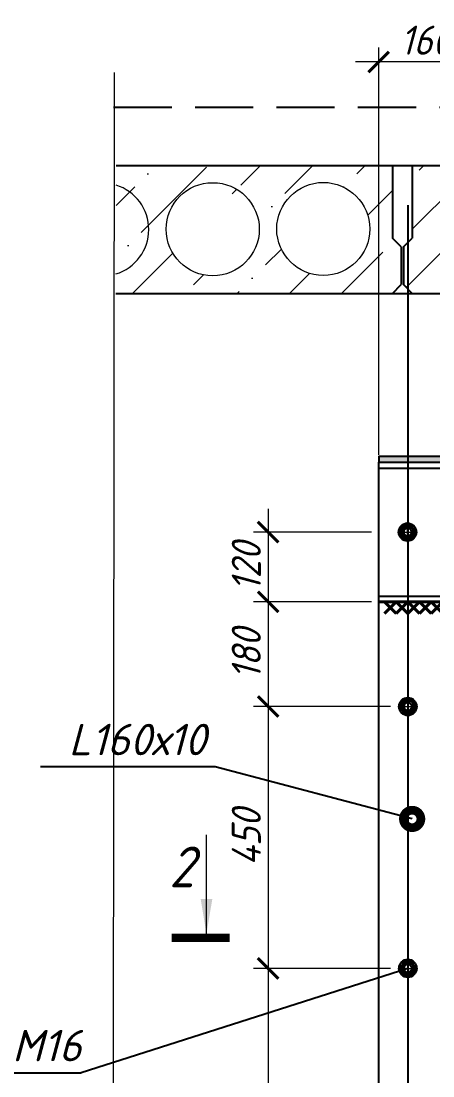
# Model space of a CAD drawing. Header units: millimetres. Extents: x 749182 to 2267578, y 70462 to 311449.
# Drawn here: x 2153281 to 2153989, y 189550 to 191363 of the extents above; entities that cross this region are included whole.
import ezdxf
from ezdxf.enums import TextEntityAlignment as Align

# ---------------------------------------------------------------- set-up
doc = ezdxf.new("R2010")
doc.units = ezdxf.units.MM
doc.linetypes.add('ГОСТ 2.303 4', pattern=[7, 5, -2, 0])
doc.linetypes.add('осеваяX2', pattern=[4, 2.5, -0.5, 0.5, -0.5])
doc.layers.get('Defpoints').update_dxf_attribs({"color": 255})
for name, color, linetype, lineweight in [('1Стены', 252, 'Continuous', 25), ('монолит', 176, 'Continuous', 50), ('Оси', 165, 'осеваяX2', 13), ('Размер', 7, 'Continuous', 13), ('размеры', 7, 'Continuous', 9), ('Стены', 184, 'Continuous', 40), ('штрих', 8, 'Continuous', 5), ('штриховка кирпич', 42, 'Continuous', 5)]:
    doc.layers.add(name, color=color, linetype=linetype, lineweight=lineweight)
doc.layers.add('CS_UNPLOTTED', color=254, linetype='Continuous', plot=False)
for name, color, linetype in [('VPORTS', 7, 'Continuous'), ('металл', 124, 'Continuous'), ('Текст', 7, 'Continuous'), ('Штриховка', 252, 'Continuous')]:
    doc.layers.add(name, color=color, linetype=linetype)
doc.styles.add('GOST 2.304_new', font='isocpeur.ttf', dxfattribs={"width": 0.9, "oblique": 15})
doc.styles.add('М2', font='isocpeui.ttf')
doc.dimstyles.new('SPDS', dxfattribs={"dimscale": 25, "dimtxt": 2.5, "dimasz": 1.77, "dimexe": 1.25, "dimexo": 0.625, "dimtad": 1, "dimdec": 0, "dimrnd": 0.001, "dimtxsty": 'GOST 2.304_new', "dimblk": 'ARCHTICK', "dimcen": 2.5, "dimdle": 2, "dimclrt": 256, "dimazin": 2, "dimtfac": 0.75, "dimtdec": 0, "dimtmove": 1, "dimatfit": 3, "dimfxl": 0, "dimtolj": 1, "dimlwd": 9, "dimlwe": 9, "dimarcsym": 0})

# ---------------------------------------------------------------- blocks, each defined once
blk = doc.blocks.new('м16')
at = {"layer": 'металл', "lineweight": 30, "ltscale": 20}
for p, q in [((-11, 6.4), (0, 12.7)), ((-11, -6.4), (-11, 6.4)), ((0, 12.7), (11, 6.4)), ((11, 6.4), (11, -6.4)), ((0, -12.7), (-11, -6.4)), ((11, -6.4), (0, -12.7))]:
    blk.add_line(p, q, dxfattribs=at)
blk.add_circle((0, 0), 15, dxfattribs=at)
for radius, start, end in [(10.4, 0, 180), (10.4, 180, 0), (6.92, 0, 180), (6.92, 180, 0)]:
    blk.add_arc((0, 0), radius, start, end, dxfattribs=at)
at = {"layer": 'металл', "linetype": 'Continuous', "lineweight": 25, "ltscale": 20}
blk.add_arc((0, 0), 8, 255, 165, dxfattribs=at)
at = {"layer": 'Оси', "ltscale": 20}
for p, q in [((17, 0), (-17.3, 0)), ((0, 17.3), (0, -17.3))]:
    blk.add_line(p, q, dxfattribs=at)
blk = doc.blocks.new('_ArchTick')
at = {"color": 0, "linetype": 'ByBlock', "const_width": 0.15}
blk.add_lwpolyline([(-0.5, -0.5), (0.5, 0.5)], dxfattribs=at)
blk = doc.blocks.new('*D1018')
at = {"layer": 'Defpoints', "color": 0, "lineweight": 20, "ltscale": 20, "transparency": 16777216}
for p in [(2153895.8, 191293), (2153895.8, 190605.1), (2154055.8, 190365.1)]:
    blk.add_point(p, dxfattribs=at)
at = {"layer": 'размеры', "color": 0, "lineweight": 9, "ltscale": 20, "transparency": 16777216}
for p, q in [((2153895.8, 190617.6), (2153895.8, 191318)), ((2154055.8, 190377.6), (2154055.8, 191318)), ((2154095.8, 191293), (2153855.8, 191293))]:
    blk.add_line(p, q, dxfattribs=at)
at = {"layer": 'размеры', "color": 0, "lineweight": 9, "ltscale": 20, "transparency": 16777216, "xscale": 35.4, "yscale": 35.4, "zscale": 35.4, "rotation": 180}
blk.add_blockref('_ArchTick', (2153895.8, 191293), dxfattribs=at)
at = {"layer": 'размеры', "color": 0, "lineweight": 9, "ltscale": 20, "transparency": 16777216, "xscale": 35.4, "yscale": 35.4, "zscale": 35.4}
blk.add_blockref('_ArchTick', (2154055.8, 191293), dxfattribs=at)
at = {"layer": 'размеры', "ltscale": 20, "transparency": 16777216, "insert": (2153975.8, 191330.5), "char_height": 50, "attachment_point": 5, "style": 'GOST 2.304_new'}
blk.add_mtext('\\A1;160', dxfattribs=at)
blk = doc.blocks.new('*D1026')
at = {"layer": 'Defpoints', "color": 0, "lineweight": 20, "ltscale": 20, "transparency": 16777216}
for p in [(2153895.8, 190485.1), (2153705.7, 190365.1), (2153895.8, 190365.1)]:
    blk.add_point(p, dxfattribs=at)
at = {"layer": 'размеры', "color": 0, "lineweight": 9, "ltscale": 20, "transparency": 16777216}
for p, q in [((2153705.7, 190525.1), (2153705.7, 190325.1)), ((2153883.3, 190485.1), (2153680.7, 190485.1)), ((2153883.3, 190365.1), (2153680.7, 190365.1))]:
    blk.add_line(p, q, dxfattribs=at)
at = {"layer": 'размеры', "color": 0, "lineweight": 9, "ltscale": 20, "transparency": 16777216, "xscale": 35.4, "yscale": 35.4, "zscale": 35.4}
for p, rotation in [((2153705.7, 190485.1), 90), ((2153705.7, 190365.1), 270)]:
    blk.add_blockref('_ArchTick', p, dxfattribs=dict(at, rotation=rotation))
at = {"layer": 'размеры', "ltscale": 20, "transparency": 16777216, "insert": (2153668.2, 190425.1), "char_height": 50, "attachment_point": 5, "rotation": 90, "style": 'GOST 2.304_new'}
blk.add_mtext('\\A1;120', dxfattribs=at)
blk = doc.blocks.new('*D1027')
at = {"layer": 'Defpoints', "color": 0, "lineweight": 20, "ltscale": 20, "transparency": 16777216}
for p in [(2153895.8, 190365.1), (2153705.7, 190185.1), (2153928.5, 190185.1)]:
    blk.add_point(p, dxfattribs=at)
at = {"layer": 'размеры', "color": 0, "lineweight": 9, "ltscale": 20, "transparency": 16777216}
for p, q in [((2153705.7, 190405.1), (2153705.7, 190145.1)), ((2153883.3, 190365.1), (2153680.7, 190365.1)), ((2153916, 190185.1), (2153680.7, 190185.1))]:
    blk.add_line(p, q, dxfattribs=at)
at = {"layer": 'размеры', "color": 0, "lineweight": 9, "ltscale": 20, "transparency": 16777216, "xscale": 35.4, "yscale": 35.4, "zscale": 35.4}
for p, rotation in [((2153705.7, 190365.1), 90), ((2153705.7, 190185.1), 270)]:
    blk.add_blockref('_ArchTick', p, dxfattribs=dict(at, rotation=rotation))
at = {"layer": 'размеры', "ltscale": 20, "transparency": 16777216, "insert": (2153668.2, 190275.1), "char_height": 50, "attachment_point": 5, "rotation": 90, "style": 'GOST 2.304_new'}
blk.add_mtext('\\A1;180', dxfattribs=at)
blk = doc.blocks.new('*D1028')
at = {"layer": 'Defpoints', "color": 0, "lineweight": 20, "ltscale": 20, "transparency": 16777216}
for p in [(2153928.5, 190185.1), (2153705.7, 189735.1), (2153928.5, 189735.1)]:
    blk.add_point(p, dxfattribs=at)
at = {"layer": 'размеры', "color": 0, "lineweight": 9, "ltscale": 20, "transparency": 16777216}
for p, q in [((2153705.7, 190225.1), (2153705.7, 189695.1)), ((2153916, 190185.1), (2153680.7, 190185.1)), ((2153916, 189735.1), (2153680.7, 189735.1))]:
    blk.add_line(p, q, dxfattribs=at)
at = {"layer": 'размеры', "color": 0, "lineweight": 9, "ltscale": 20, "transparency": 16777216, "xscale": 35.4, "yscale": 35.4, "zscale": 35.4}
for p, rotation in [((2153705.7, 190185.1), 90), ((2153705.7, 189735.1), 270)]:
    blk.add_blockref('_ArchTick', p, dxfattribs=dict(at, rotation=rotation))
at = {"layer": 'размеры', "ltscale": 20, "transparency": 16777216, "insert": (2153668.2, 189960.1), "char_height": 50, "attachment_point": 5, "rotation": 90, "style": 'GOST 2.304_new'}
blk.add_mtext('\\A1;450', dxfattribs=at)
blk = doc.blocks.new('*D1029')
at = {"layer": 'Defpoints', "color": 0, "lineweight": 20, "ltscale": 20, "transparency": 16777216}
for p in [(2153928.5, 189735.1), (2153705.7, 189235.1), (2153928.5, 189235.1)]:
    blk.add_point(p, dxfattribs=at)
at = {"layer": 'размеры', "color": 0, "lineweight": 9, "ltscale": 20, "transparency": 16777216}
for p, q in [((2153705.7, 189775.1), (2153705.7, 189195.1)), ((2153916, 189735.1), (2153680.7, 189735.1)), ((2153916, 189235.1), (2153680.7, 189235.1))]:
    blk.add_line(p, q, dxfattribs=at)
at = {"layer": 'размеры', "color": 0, "lineweight": 9, "ltscale": 20, "transparency": 16777216, "xscale": 35.4, "yscale": 35.4, "zscale": 35.4}
for p, rotation in [((2153705.7, 189735.1), 90), ((2153705.7, 189235.1), 270)]:
    blk.add_blockref('_ArchTick', p, dxfattribs=dict(at, rotation=rotation))
at = {"layer": 'размеры', "ltscale": 20, "transparency": 16777216, "insert": (2153668.2, 189485.1), "char_height": 50, "attachment_point": 5, "rotation": 90, "style": 'GOST 2.304_new'}
blk.add_mtext('\\A1;500', dxfattribs=at)

msp = doc.modelspace()

# ---------------------------------------------------------------- hatches: boundary and pattern name
at = {"layer": 'штрих', "ltscale": 100}
h = msp.add_hatch(dxfattribs=at)
h.set_pattern_fill('ANSI36', color=256, scale=20)
h.set_pattern_definition([(45, (-39779055.16, -1247951.63), (33.67596045, 123.47852166), [158.75, -31.75, 0, -31.75])])
edge = h.paths.add_edge_path(flags=16)
edge.add_arc((2153610.5002, 191005.5649), 80, 0, 360)
h.paths.add_polyline_path([(2153658.9588, 191062.4454), (2153621.8847, 191072.3794), (2153621.8847, 191106.8169), (2153658.9588, 191096.8829)], flags=16)
edge = h.paths.add_edge_path(flags=16)
edge.add_arc((2153800.4989, 191006.0285), 80, 0, 360)
h.paths.add_polyline_path([(2153797.3565, 191007.5972), (2153808.0868, 191047.6433), (2153864.4618, 191047.6433), (2153853.7315, 191007.5972)], flags=0)
h.paths.add_polyline_path([(2153730.5975, 190900.8322), (2153692.4879, 190911.0436), (2153692.4879, 190946.4131), (2153730.5975, 190936.2016)], flags=16)
h.paths.add_polyline_path([(2153441.0545, 190926.5587), (2153441.2417, 191084.0834), (2153441.2637, 191102.6141), (2153441.2662, 191115.2649), (2153440.9537, 190895.2649), (2153441.0173, 190895.2586)])
h.paths.add_polyline_path([(2153444.4061, 191115.2649), (2153919.2769, 191115.2649), (2153919.2769, 190990.2649), (2153934.2769, 190975.2649), (2153934.2769, 190910.2649), (2153919.2769, 190895.2649), (2153444.0935, 190895.2649)])
h = msp.add_hatch(dxfattribs=at)
h.set_pattern_fill('ANSI36', color=256, scale=20)
h.set_pattern_definition([(45, (-40431105.485, -1232420.71), (33.67596045, 123.47852166), [158.75, -31.75, 0, -31.75])])
h.paths.add_polyline_path([(2154468.3064, 191084.6092), (2154468.3064, 191115.2649), (2154285.1105, 191115.2649), (2154285.1105, 191082.1784, -0.331054119), (2154342.0807, 191005.5649, -0.331054119), (2154285.1105, 190928.9514), (2154285.1105, 190895.2649), (2154468.3064, 190895.2649), (2154468.3064, 190926.5206, -0.460293486), (2154375.9775, 191005.5649, -0.460293486)])
h.paths.add_polyline_path([(2153953.304, 191115.2649), (2153953.304, 190990.2649), (2153938.304, 190975.2649), (2153938.304, 190910.2649), (2153953.304, 190895.2649), (2154270.4105, 190895.2649), (2154270.4105, 190925.9997, -0.44510651), (2154182.0807, 191005.5649, -0.44510651), (2154270.4105, 191085.13), (2154270.4105, 191115.2649)])
h.paths.add_polyline_path([(2154152.0821, 191006.0285, -1), (2153992.0821, 191006.0285, -1)], flags=16)
h.paths.add_polyline_path([(2154483.0064, 191115.2649), (2154483.0064, 191080.8606, -0.102074753), (2154510.5983, 191064.0163, -0.844047219), (2154595.6598, 191067.7592, -0.195504104), (2154653.3308, 191085.2262), (2154653.3308, 191115.2649)])
h.paths.add_polyline_path([(2154595.6598, 191067.7592, 0.844047219), (2154510.5983, 191064.0163, -0.207728726), (2154535.9775, 191005.5649, -0.207728726), (2154510.5983, 190947.1134, 0.844047219), (2154595.6598, 190943.3706, -0.226394881), (2154565.9775, 191005.5649, -0.226394881)])
h.paths.add_polyline_path([(2154653.3308, 190895.2649), (2154653.3308, 190925.9035, -0.195504104), (2154595.6598, 190943.3706, -0.844047219), (2154510.5983, 190947.1134, -0.102074753), (2154483.0064, 190930.2692), (2154483.0064, 190895.2649)])
h.paths.add_polyline_path([(2154725.9775, 191005.5649, -0.334587013), (2154668.0308, 190928.6646), (2154668.0308, 190895.2649), (2154840.4891, 190895.2649), (2154840.4891, 190925.6922, -0.43083795), (2154755.9775, 191005.5649, -0.43083795), (2154840.4891, 191085.4376), (2154840.4891, 191115.2649), (2154668.0308, 191115.2649), (2154668.0308, 191082.4652, -0.334587013)])
h.paths.add_polyline_path([(2154855.1891, 191115.2649), (2154855.1891, 191083.2239, -0.344840005), (2154915.9775, 191005.5649, -0.344840005), (2154855.1891, 190927.9059), (2154855.1891, 190895.2649), (2155027.6473, 190895.2649), (2155027.6473, 190925.7588, -0.434760374), (2154942.0807, 191005.5649, -0.434760374), (2155027.6473, 191085.371), (2155027.6473, 191115.2649)])
h.paths.add_polyline_path([(2155102.0807, 191005.5649, -0.341037633), (2155042.3473, 190928.1745), (2155042.3473, 190895.2649), (2155123.304, 190895.2649), (2155138.304, 190910.2649), (2155138.304, 190975.2649), (2155123.304, 190990.2649), (2155123.304, 191115.2649), (2155042.3473, 191115.2649), (2155042.3473, 191082.9552, -0.341037633)])
h.paths.add_polyline_path([(2154083.3147, 190942.3031), (2154164.1786, 190942.3031), (2154185.6393, 191022.3953), (2154104.7753, 191022.3953)], flags=24)
h.paths.add_polyline_path([(2153867.792, 191008.7784), (2153983.917, 191008.7784), (2154004.8227, 191086.7996), (2153888.6977, 191086.7996)], flags=9)
h.paths.add_polyline_path([(2154765.0891, 190875.8569), (2154765.0891, 190946.5959), (2154688.8699, 190967.0188), (2154688.8699, 190896.2798)], flags=9)
at = {"layer": 'Штриховка', "ltscale": 20}
h = msp.add_hatch(dxfattribs=at)
h.set_pattern_fill('AR-SAND', color=256, scale=0.3)
h.set_pattern_definition([(37.5, (-39994243.569, -1003396.315), (-0.4800093888, 14.68239712), [0, -11.5824, 0, -12.954, 0, -12.3825]), (7.5, (-39994243.569, -1003396.315), (13.485698494, 21.504753017), [0, -6.2484, 0, -10.4394, 0, -4.0005]), (327.5, (-39994252.942, -1003396.315), (23.7297711072, 0.0431155404), [0, -3.81, 0, -13.716, 0, -17.907]), (317.5, (-39994252.942, -1003396.315), (22.906693574, 6.687879698), [0, -1.905, 0, -8.9916, 0, -10.287])])
h.paths.add_polyline_path([(2155345.7885, 190615.548), (2153895.7786, 190615.548), (2153895.7786, 190605.548), (2153899.2892, 190605.1243), (2155345.7885, 190605.548)])

# ---------------------------------------------------------------- linework, layer by layer
at = {"layer": '1Стены', "color": 6, "linetype": 'ГОСТ 2.303 4', "ltscale": 20}
msp.add_line((2153440.033, 191215.2649), (2156335.8419, 191215.2649), dxfattribs=at)
at = {"layer": 'CS_UNPLOTTED', "ltscale": 20}
msp.add_line((2153945.7786, 191046.9727), (2153945.7786, 188681.9567), dxfattribs=at)
at = {"layer": 'VPORTS', "ltscale": 100}
msp.add_lwpolyline([(2153895.7786, 190605.1243), (2155345.7885, 190605.1243), (2155345.7885, 190615.1323), (2153895.7786, 190615.1323)], close=True, dxfattribs=at)
at = {"layer": 'металл', "color": 0, "ltscale": 20}
for p, q in [((2153895.7786, 188468.6931), (2153895.7786, 190605.1243)), ((2153895.7786, 190605.1243), (2155345.7885, 190605.1243)), ((2153895.7786, 190595.1243), (2155345.7885, 190595.1243)), ((2153895.7786, 190375.1243), (2155345.7885, 190375.1243)), ((2154055.7786, 190365.1243), (2153895.7786, 190365.1243)), ((2153895.7786, 190365.1243), (2155345.7885, 190365.1243))]:
    msp.add_line(p, q, dxfattribs=at)
at = {"layer": 'монолит', "lineweight": 25, "ltscale": 100}
for p, q in [((2153444.4061, 191115.2649), (2156325.9917, 191115.2649)), ((2153444.0935, 190895.2649), (2156326.3042, 190895.2649))]:
    msp.add_line(p, q, dxfattribs=at)
at = {"layer": 'Размер', "linetype": 'Continuous', "ltscale": 20}
msp.add_line((2153599.7575, 189794.5223), (2153599.7575, 189964.5223), dxfattribs=at)
at = {"layer": 'Размер', "linetype": 'Continuous', "ltscale": 20, "const_width": 14}
msp.add_lwpolyline([(2153539.7575, 189787.5223), (2153639.7575, 189787.5223)], dxfattribs=at)
at = {"layer": 'Размер', "linetype": 'Continuous', "ltscale": 20}
msp.add_solid([(2153599.7575, 189794.5223), (2153609.8131, 189854.6124), (2153589.7019, 189854.6124)], dxfattribs=at)
at = {"layer": 'Стены', "color": 0, "linetype": 'Continuous', "ltscale": 10}
for p, q in [((2153895.7786, 190365.1243), (2154055.7786, 190365.1243)), ((2153905.7786, 190365.1243), (2153925.7786, 190345.1243)), ((2153925.7786, 190365.1243), (2153905.7786, 190345.1243)), ((2153945.7786, 190365.1243), (2153925.7786, 190345.1243)), ((2153925.7786, 190365.1243), (2153945.7786, 190345.1243)), ((2153945.7786, 190365.1243), (2153965.7786, 190345.1243)), ((2153965.7786, 190365.1243), (2153945.7786, 190345.1243)), ((2153965.7786, 190365.1243), (2153985.7786, 190345.1243)), ((2153985.7786, 190365.1243), (2153965.7786, 190345.1243)), ((2153985.7786, 190365.1243), (2154005.7786, 190345.1243)), ((2154005.7786, 190365.1243), (2153985.7786, 190345.1243))]:
    msp.add_line(p, q, dxfattribs=at)
at = {"layer": 'Текст', "ltscale": 10}
for p, q in [((2153919.2769, 191115.2649), (2153919.2769, 190990.2649)), ((2153953.304, 191115.2649), (2153953.304, 190990.2649)), ((2153934.2769, 190975.2649), (2153919.2769, 190990.2649)), ((2153938.304, 190975.2649), (2153953.304, 190990.2649)), ((2153934.2769, 190975.2649), (2153934.2769, 190910.2649)), ((2153938.304, 190975.2649), (2153938.304, 190910.2649)), ((2153919.2769, 190895.2649), (2153934.2769, 190910.2649)), ((2153953.304, 190895.2649), (2153938.304, 190910.2649))]:
    msp.add_line(p, q, dxfattribs=at)
at = {"layer": 'Текст', "ltscale": 20}
for p, q in [((2153614.7697, 190081.4925), (2153314.1997, 190081.4925)), ((2153953.2786, 189991.9506), (2153614.7697, 190081.4925)), ((2153945.7786, 189735.1145), (2153384.4328, 189555.4427)), ((2152924.6978, 189555.4427), (2153384.4328, 189555.4427))]:
    msp.add_line(p, q, dxfattribs=at)
at = {"layer": 'Текст', "ltscale": 20, "const_width": 30}
msp.add_lwpolyline([(2153960.7786, 189991.9506, 1), (2153945.7786, 189991.9506, 1)], format="xyb", close=True, dxfattribs=at)
at = {"layer": 'штрих', "ltscale": 100}
for centre in [(2153610.5002, 191005.5649), (2153800.4989, 191006.0285)]:
    msp.add_circle(centre, 80, dxfattribs=at)
msp.add_arc((2153420.5015, 191005.1013), 80, 287.1870798, 72.6501105, dxfattribs=at)
at = {"layer": 'штриховка кирпич', "linetype": 'Continuous', "ltscale": 20}
msp.add_lwpolyline([(2153441.3424, 191274.7103), (2153438.5835, 188952.7782), (2153513.5586, 188935.1717), (2153363.509, 188900.3849), (2153438.4841, 188882.7783), (2153435.7252, 188104.1745)], dxfattribs=at)

# ---------------------------------------------------------------- block references
at = {"layer": 'Размер', "xscale": -1, "rotation": 89.99999999988889}
for p in [(2153945.3311, 190484.9518), (2153945.7786, 190185.1243), (2153945.7786, 189735.1145)]:
    msp.add_blockref('м16', p, dxfattribs=at)

# ---------------------------------------------------------------- texts
at = {"layer": 'Размер', "linetype": 'Continuous', "ltscale": 20, "style": 'GOST 2.304_new', "oblique": 15, "width": 0.9}
msp.add_text('2', height=70, dxfattribs=at).set_placement((2153535.6575, 189874.5223))
at = {"layer": 'Текст', "ltscale": 20, "style": 'М2'}
for s, p in [('L160х10', (2153480.8872, 190101.4925)), ('Шпилька М16', (2153154.5653, 189575.4427))]:
    msp.add_text(s, height=54, dxfattribs=at).set_placement(p, align=Align.CENTER)

# ---------------------------------------------------------------- dimensions: what is measured, and where the dimension line sits
at = {"layer": 'размеры', "ltscale": 20}
dim = msp.add_linear_dim(base=(2153895.7786, 191292.9762), p1=(2154055.7835, 190365.1243), p2=(2153895.7786, 190605.1243), dimstyle='SPDS', override={"dimscale": 20, "dimfxl": 1.25, "dimtfill": 0, "dimarcsym": 1}, dxfattribs=at)
dim.commit()
dim.dimension.update_dxf_attribs({"geometry": '*D1018', "text_midpoint": (2153975.7811, 191330.4762)})
for base, p1, p2, picture, middle in [((2153705.7475, 190365.1243), (2153895.7786, 190485.1243), (2153895.7786, 190365.1243), '*D1026', (2153668.2475, 190425.1243)), ((2153705.7475, 189735.1145), (2153928.4929, 190185.1243), (2153928.4929, 189735.1145), '*D1028', (2153668.2475, 189960.1194)), ((2153705.7475, 189235.1145), (2153928.4929, 189735.1145), (2153928.4929, 189235.1145), '*D1029', (2153668.2475, 189485.1145))]:
    dim = msp.add_linear_dim(base=base, p1=p1, p2=p2, angle=90, dimstyle='SPDS', override={"dimscale": 20, "dimfxl": 1.25, "dimtfill": 0, "dimarcsym": 1}, dxfattribs=at)
    dim.commit()
    dim.dimension.update_dxf_attribs({"geometry": picture, "text_midpoint": middle})
dim = msp.add_linear_dim(base=(2153705.7475, 190185.1243), p1=(2153895.7786, 190365.1243), p2=(2153928.4929, 190185.1243), angle=90, dimstyle='SPDS', override={"dimscale": 20, "dimfxl": 1.25, "dimtfill": 0, "dimarcsym": 1}, dxfattribs=at)
dim.commit()
dim.dimension.update_dxf_attribs({"geometry": '*D1027', "text_midpoint": (2153705.7475, 190275.1243), "dimtype": 160})

doc.saveas('drawing.dxf')
